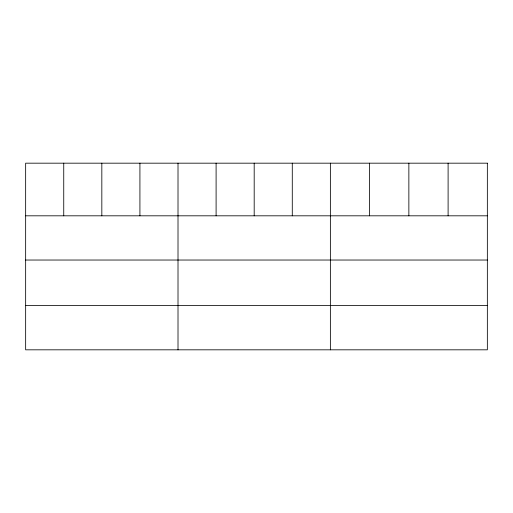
<?xml version="1.0" encoding="UTF-8"?>
<svg xmlns="http://www.w3.org/2000/svg" width="513" height="513" viewBox="0 0 513 513"><rect width="100%" height="100%" fill="white"/><g stroke="black" fill="none" stroke-linecap="round" stroke-linejoin="round"><path stroke-width="0.77" d="M25.65 215.813L487.35 215.813M25.65 260.033L487.35 260.033M25.65 305.601L487.35 305.601M448.105 163.179L448.105 215.813M408.861 163.179L408.861 215.813M369.616 163.179L369.616 215.813M330.372 163.179L330.372 349.821M292.282 163.179L292.282 215.813M254.191 163.179L254.191 215.813M216.101 163.179L216.101 215.813M178.011 163.179L178.011 349.821M139.921 163.179L139.921 215.813M101.831 163.179L101.831 215.813M63.74 163.179L63.74 215.813M487.35 163.179L25.65 163.179L25.65 349.821L487.35 349.821L487.35 163.179"/></g></svg>
